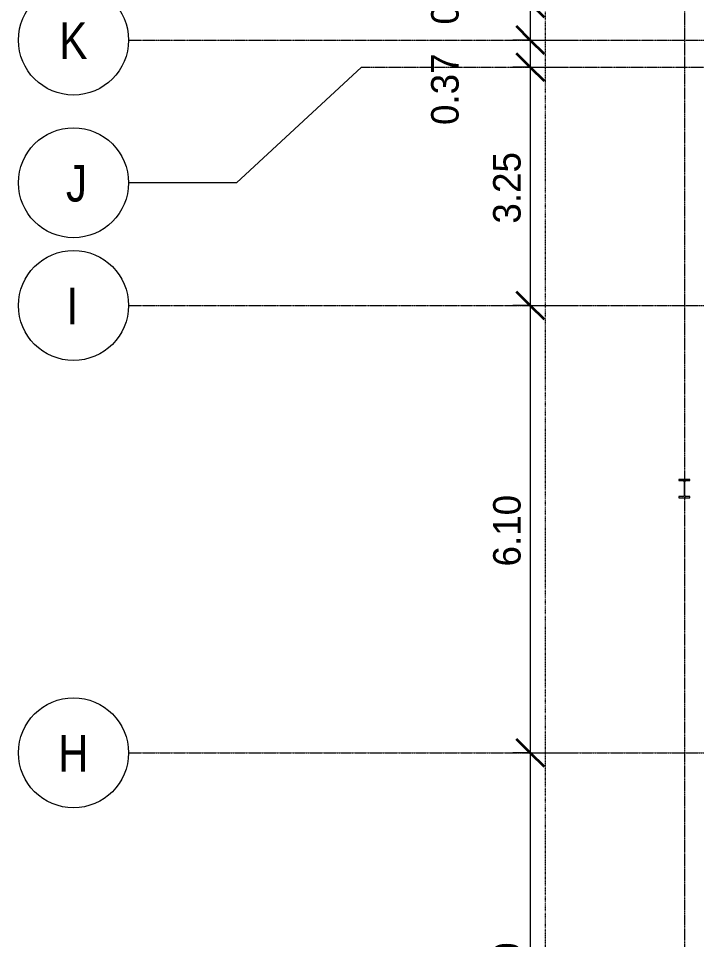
# Model space of a CAD drawing. Header units: centimetres. Extents: x -14155 to 6577, y -1225 to 8033.
# Drawn here: x -14155 to -13231, y 4824 to 6080 of the extents above; entities that cross this region are included whole.
import ezdxf

# ---------------------------------------------------------------- set-up
doc = ezdxf.new("R2010")
doc.units = ezdxf.units.CM
doc.linetypes.add('Dash dot', pattern=[1.5875, 0.635, -0.47625, 0, -0.47625])
doc.linetypes.add('Grid Line', pattern=[2.2225, 1.27, -0.3175, 0.3175, -0.3175])
for name, color, linetype, lineweight in [('A-ANNO-DIMS', 7, 'Continuous', 9), ('A-ANNO-DIMS-250', 7, 'Continuous', 9), ('A-ANNO-SYMB', 7, 'Continuous', 9), ('S-COLS', 7, 'Continuous', 9), ('S-GRID', 7, 'Continuous', 9), ('S-GRID-IDEN', 7, 'Continuous', 9)]:
    doc.layers.add(name, color=color, linetype=linetype, lineweight=lineweight)
doc.styles.add('Century Gothic', font='GOTHIC.TTF', dxfattribs={"height": 37.5})
doc.styles.add('Saira Condensed', font='SairaCondensed-Regular.ttf', dxfattribs={"height": 50})
doc.dimstyles.new('FCA_N_Cotas_E100', dxfattribs={"dimscale": 30.48, "dimtxt": 39.15631, "dimasz": 1.230315, "dimexe": 1.64042, "dimexo": 1.64042, "dimgap": 0.082021, "dimtad": 1, "dimlfac": 0.01, "dimrnd": 0.01, "dimzin": 0, "dimdsep": 46, "dimtxsty": 'Century Gothic', "dimblk1": 'OBLIQUE', "dimblk2": 'OBLIQUE', "dimsah": 1, "dimcen": 0.09, "dimdle": 1.64042, "dimadec": 3, "dimazin": 2, "dimtfac": 1, "dimtdec": 4, "dimtix": 1, "dimtmove": 0, "dimatfit": 3, "dimfxl": 1, "dimtvp": 1, "dimtolj": 1, "dimtzin": 0, "dimarcsym": 2})
doc.dimstyles.new('FCA_N_Cotas_E100_1', dxfattribs={"dimscale": 30.48, "dimtxt": 39.15631, "dimasz": 1.230315, "dimexe": 1.64042, "dimexo": 1.64042, "dimgap": 0.082021, "dimtad": 1, "dimlfac": 0.01, "dimrnd": 0.01, "dimzin": 0, "dimdsep": 46, "dimtxsty": 'Century Gothic', "dimblk1": 'OBLIQUE', "dimblk2": 'OBLIQUE', "dimsah": 1, "dimcen": 0.09, "dimdle": 1.64042, "dimadec": 3, "dimazin": 2, "dimtfac": 1, "dimtdec": 4, "dimtix": 1, "dimtmove": 2, "dimatfit": 3, "dimfxl": 1, "dimtvp": 1, "dimtolj": 1, "dimtzin": 0, "dimarcsym": 2})

# ---------------------------------------------------------------- blocks, each defined once
blk = doc.blocks.new('UC-Perfil universal-Pilar - 150 x 250-V44-N01 - Planta')
at = {"layer": 'S-COLS'}
h = blk.add_hatch(dxfattribs=at)
h.set_pattern_fill('FP_28', color=256, style=0, pattern_type=2)
h.set_pattern_definition([(225, (-13247.59, 5438.84), (62.8618, -62.8618), []), (225, (-13247.59, 5343.59), (62.8618, -62.8618), [])])
h.paths.add_polyline_path([(7.5, 12.5), (-7.5, 12.5), (-7.5, 11), (-2, 11), (-0.9, 10.5), (-0.5, 9.4), (-0.5, -9.4), (-0.9, -10.5), (-2, -11), (-7.5, -11), (-7.5, -12.5), (7.5, -12.5), (7.5, -11), (2, -11), (0.9, -10.5), (0.5, -9.4), (0.5, 9.4), (0.9, 10.5), (2, 11), (7.5, 11)])
for p, q in [((7.5, 12.5), (-7.5, 12.5)), ((-7.5, 12.5), (-7.5, 11)), ((-7.5, 11), (-2, 11)), ((-0.5, 9.4), (-0.5, -9.4)), ((0.5, -9.4), (0.5, 9.4)), ((2, 11), (7.5, 11)), ((7.5, 11), (7.5, 12.5)), ((-2, -11), (-7.5, -11)), ((-7.5, -11), (-7.5, -12.5)), ((-7.5, -12.5), (7.5, -12.5)), ((7.5, -11), (2, -11)), ((7.5, -12.5), (7.5, -11))]:
    blk.add_line(p, q, dxfattribs=at)
for centre, start, end in [((-2, 9.4), 0, 90), ((2, 9.4), 90, 180), ((-2, -9.4), 270, 0), ((2, -9.4), 180, 270)]:
    blk.add_arc(centre, 1.52, start, end, dxfattribs=at)
blk = doc.blocks.new('Grid - 3mm-1819951-N01 - Planta')
at = {"layer": 'S-GRID-IDEN', "color": 253, "true_color": 0xaaaaaa}
blk.add_circle((0, 0), 0.3, dxfattribs=at)
blk = doc.blocks.new('DIMBLOCK3-N01 - Planta')
at = {"layer": 'A-ANNO-DIMS-250', "lineweight": 35}
for p, q in [((-13457.8, 6100.4), (-13476.5, 6119.2)), ((-13457.8, 6100.4), (-13439, 6081.7)), ((-13457.8, 6050.4), (-13476.5, 6069.2)), ((-13457.8, 6050.4), (-13439, 6031.7))]:
    blk.add_line(p, q, dxfattribs=at)
at = {"layer": 'A-ANNO-DIMS-250'}
for p, q in [((-13457.8, 6100.4), (-13481.3, 6100.4)), ((-13457.8, 6100.4), (-13457.8, 6050.4)), ((-13457.8, 6100.4), (-13407.8, 6100.4)), ((-13457.8, 6050.4), (-13481.3, 6050.4)), ((-13457.8, 6050.4), (-13407.8, 6050.4))]:
    blk.add_line(p, q, dxfattribs=at)
at = {"layer": 'A-ANNO-DIMS-250', "color": 0, "insert": (-13592.9, 6071.6), "char_height": 37.5, "width": 122.317, "attachment_point": 1, "rotation": 90, "line_spacing_factor": 0.984502, "style": 'Century Gothic'}
blk.add_mtext('0.50', dxfattribs=at)
blk = doc.blocks.new('_Oblique')
at = {"color": 0, "linetype": 'ByBlock', "lineweight": -2}
blk.add_line((-0.5, -0.5), (0.5, 0.5), dxfattribs=at)
blk = doc.blocks.new('DIMBLOCK4-N01 - Planta')
at = {"layer": 'A-ANNO-DIMS-250', "lineweight": 35}
for p, q in [((-13457.8, 6050.4), (-13476.5, 6069.2)), ((-13457.8, 6050.4), (-13439, 6031.7)), ((-13457.8, 6013.5), (-13476.5, 6032.3)), ((-13457.8, 6013.5), (-13439, 5994.8))]:
    blk.add_line(p, q, dxfattribs=at)
at = {"layer": 'A-ANNO-DIMS-250'}
for p, q in [((-13457.8, 6050.4), (-13481.3, 6050.4)), ((-13457.8, 6050.4), (-13457.8, 6013.5)), ((-13457.8, 6050.4), (-13407.8, 6050.4)), ((-13457.8, 6013.5), (-13481.3, 6013.5)), ((-13457.8, 6013.5), (-13407.8, 6013.5))]:
    blk.add_line(p, q, dxfattribs=at)
at = {"layer": 'A-ANNO-DIMS-250', "color": 0, "insert": (-13592.9, 5934.6), "char_height": 37.5, "width": 122.317, "attachment_point": 1, "rotation": 90, "line_spacing_factor": 0.984502, "style": 'Century Gothic'}
blk.add_mtext('0.37', dxfattribs=at)
blk = doc.blocks.new('DIMBLOCK5-N01 - Planta')
at = {"layer": 'A-ANNO-DIMS-250', "lineweight": 35}
for p, q in [((-13457.8, 6013.5), (-13476.5, 6032.3)), ((-13457.8, 6013.5), (-13439, 5994.8)), ((-13457.8, 5688.5), (-13476.5, 5707.3)), ((-13457.8, 5688.5), (-13439, 5669.8))]:
    blk.add_line(p, q, dxfattribs=at)
at = {"layer": 'A-ANNO-DIMS-250'}
for p, q in [((-13457.8, 6013.5), (-13481.3, 6013.5)), ((-13457.8, 6013.5), (-13457.8, 5688.5)), ((-13457.8, 6013.5), (-13407.8, 6013.5)), ((-13457.8, 5688.5), (-13481.3, 5688.5)), ((-13457.8, 5688.5), (-13407.8, 5688.5))]:
    blk.add_line(p, q, dxfattribs=at)
at = {"layer": 'A-ANNO-DIMS-250', "color": 0, "insert": (-13508.4, 5800.1), "char_height": 37.5, "width": 122.317, "attachment_point": 1, "rotation": 90, "line_spacing_factor": 0.984502, "style": 'Century Gothic'}
blk.add_mtext('3.25', dxfattribs=at)
blk = doc.blocks.new('DIMBLOCK6-N01 - Planta')
at = {"layer": 'A-ANNO-DIMS-250', "lineweight": 35}
for p, q in [((-13457.8, 5688.5), (-13476.5, 5707.3)), ((-13457.8, 5688.5), (-13439, 5669.8)), ((-13457.8, 5078.5), (-13476.5, 5097.3)), ((-13457.8, 5078.5), (-13439, 5059.8))]:
    blk.add_line(p, q, dxfattribs=at)
at = {"layer": 'A-ANNO-DIMS-250'}
for p, q in [((-13457.8, 5688.5), (-13481.3, 5688.5)), ((-13457.8, 5688.5), (-13457.8, 5078.5)), ((-13457.8, 5688.5), (-13407.8, 5688.5)), ((-13457.8, 5078.5), (-13481.3, 5078.5)), ((-13457.8, 5078.5), (-13407.8, 5078.5))]:
    blk.add_line(p, q, dxfattribs=at)
at = {"layer": 'A-ANNO-DIMS-250', "color": 0, "insert": (-13508.4, 5332.6), "char_height": 37.5, "width": 122.317, "attachment_point": 1, "rotation": 90, "line_spacing_factor": 0.984502, "style": 'Century Gothic'}
blk.add_mtext('6.10', dxfattribs=at)
blk = doc.blocks.new('DIMBLOCK7-N01 - Planta')
at = {"layer": 'A-ANNO-DIMS-250', "lineweight": 35}
for p, q in [((-13457.8, 5078.5), (-13476.5, 5097.3)), ((-13457.8, 5078.5), (-13439, 5059.8)), ((-13457.8, 4468.3), (-13476.5, 4487)), ((-13457.8, 4468.3), (-13439, 4449.5))]:
    blk.add_line(p, q, dxfattribs=at)
at = {"layer": 'A-ANNO-DIMS-250'}
for p, q in [((-13457.8, 5078.5), (-13481.3, 5078.5)), ((-13457.8, 5078.5), (-13457.8, 4468.3)), ((-13457.8, 5078.5), (-13407.8, 5078.5)), ((-13457.8, 4468.3), (-13481.3, 4468.3)), ((-13457.8, 4468.3), (-13407.8, 4468.3))]:
    blk.add_line(p, q, dxfattribs=at)
at = {"layer": 'A-ANNO-DIMS-250', "color": 0, "insert": (-13508.4, 4722.4), "char_height": 37.5, "width": 122.317, "attachment_point": 1, "rotation": 90, "line_spacing_factor": 0.984502, "style": 'Century Gothic'}
blk.add_mtext('6.10', dxfattribs=at)

msp = doc.modelspace()

# ---------------------------------------------------------------- linework, layer by layer
at = {"layer": 'A-ANNO-SYMB', "linetype": 'Dash dot'}
msp.add_line((-13437.321, 6161.129), (-13437.321, 1173.592), dxfattribs=at)
at = {"layer": 'S-GRID', "color": 253, "linetype": 'Grid Line', "true_color": 0xaaaaaa}
for p, q in [((-13247.591, 7565.074), (-13247.591, -757.811)), ((-14005.363, 6050.445), (2922.583, 6050.445)), ((-13687.863, 6013.539), (2605.083, 6013.539)), ((-14005.363, 5688.539), (2922.583, 5688.539)), ((-14005.363, 5078.539), (2922.583, 5078.539))]:
    msp.add_line(p, q, dxfattribs=at)
at = {"layer": 'S-GRID', "color": 253, "true_color": 0xaaaaaa}
for p, q in [((-13687.863, 6013.539), (-13858.115, 5855.838)), ((-13858.115, 5855.838), (-14005.363, 5855.838))]:
    msp.add_line(p, q, dxfattribs=at)

# ---------------------------------------------------------------- block references
at = {"layer": 'S-COLS', "rotation": 180}
msp.add_blockref('UC-Perfil universal-Pilar - 150 x 250-V44-N01 - Planta', (-13247.591, 5438.839), dxfattribs=at)
at = {"layer": 'S-GRID-IDEN', "color": 253, "true_color": 0xaaaaaa, "xscale": 249.9999999999999, "yscale": 249.9999999999999, "zscale": 249.9999999999999, "rotation": 269.9999999999996}
for p in [(-14080.363, 6050.445), (-14080.363, 5855.838), (-14080.363, 5688.539), (-14080.363, 5078.539)]:
    msp.add_blockref('Grid - 3mm-1819951-N01 - Planta', p, dxfattribs=at)

# ---------------------------------------------------------------- texts
at = {"layer": 'S-GRID-IDEN', "color": 253, "true_color": 0xaaaaaa, "char_height": 50, "attachment_point": 1, "style": 'Saira Condensed'}
for s, insert, width in [('K', (-14099.578, 6074.793), 44.09281), ('J', (-14090.578, 5880.186), 22.04641), ('I', (-14089.703, 5712.887), 20.04219), ('H', (-14101.203, 5102.887), 48.10125)]:
    msp.add_mtext(s, dxfattribs=dict(at, insert=insert, width=width))

# ---------------------------------------------------------------- dimensions: what is measured, and where the dimension line sits
at = {"layer": 'A-ANNO-DIMS'}
for base, p1, p2, override, picture, middle in [((-13457.786, 6050.445), (-13431.27, 6100.445), (-13431.27, 6050.445), {"dimpost": '<>', "dimfxl": 50}, 'DIMBLOCK3-N01 - Planta', (-13567.918, 6132.794)), ((-13457.786, 6013.539), (-13431.27, 6050.445), (-13431.27, 6013.539), {"dimpost": '<>', "dimfxl": 36.905634}, 'DIMBLOCK4-N01 - Planta', (-13567.918, 5995.773))]:
    dim = msp.add_linear_dim(base=base, p1=p1, p2=p2, angle=90, dimstyle='FCA_N_Cotas_E100_1', override=override, dxfattribs=at)
    dim.commit()
    dim.dimension.update_dxf_attribs({"geometry": picture, "text_midpoint": middle, "dimtype": 160, "text_rotation": 90})
for base, p1, p2, override, picture, middle in [((-13457.786, 5688.539), (-13431.27, 6013.539), (-13431.27, 5688.539), {"dimpost": '<>', "dimfxl": 325}, 'DIMBLOCK5-N01 - Planta', (-13479.979, 5851.039)), ((-13457.786, 5078.539), (-13431.27, 5688.539), (-13431.27, 5078.539), {"dimpost": '<>', "dimfxl": 610}, 'DIMBLOCK6-N01 - Planta', (-13479.979, 5383.539)), ((-13457.786, 4468.259), (-13431.27, 5078.539), (-13431.27, 4468.259), {"dimpost": '<>', "dimfxl": 610.280405}, 'DIMBLOCK7-N01 - Planta', (-13479.979, 4773.399))]:
    dim = msp.add_linear_dim(base=base, p1=p1, p2=p2, angle=90, dimstyle='FCA_N_Cotas_E100', override=override, dxfattribs=at)
    dim.commit()
    dim.dimension.update_dxf_attribs({"geometry": picture, "text_midpoint": middle})

doc.saveas('drawing.dxf')
